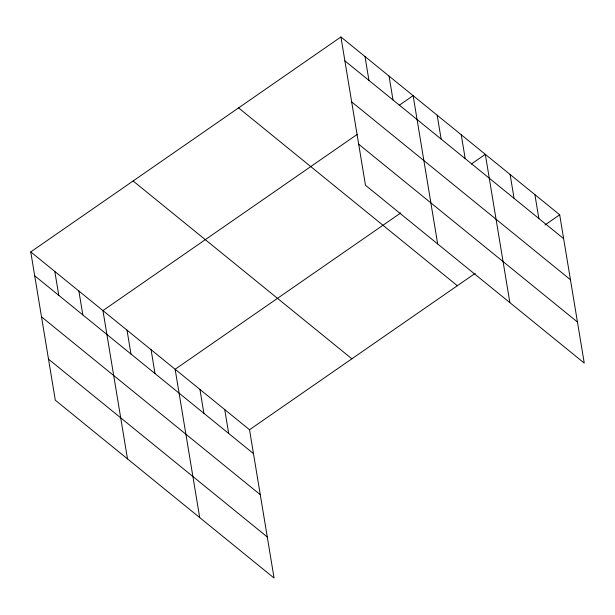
<?xml version="1.0" encoding="UTF-8"?>
<svg xmlns="http://www.w3.org/2000/svg" width="615" height="615" viewBox="0 0 615 615"><rect width="100%" height="100%" fill="white"/><g stroke="black" fill="none" stroke-linecap="round" stroke-linejoin="round"><path stroke-width="0.92" d="M30.75 251.912L249.521 429.731L274.075 578.031L55.304 400.204L30.75 251.912L340.925 36.969L559.696 214.796L584.25 363.088L365.479 185.269L340.925 36.969M357.292 134.339L102.943 310.59L127.497 458.89M399.166 105.319L413.119 95.648L437.672 243.947M400.796 212.905L175.137 369.269L199.691 517.569M471.359 164.005L485.32 154.334L509.866 302.634M249.521 429.731L475.18 273.368M544.967 225.005L559.696 214.796M344.877 60.847L563.655 238.666M351.68 101.906L570.451 279.725M358.683 144.21L577.454 322.029M238.566 107.902L457.345 285.721M133.109 180.979L351.88 358.799M34.701 275.781L253.472 453.609M41.497 316.84L260.276 494.668M48.5 359.145L267.279 536.972M534.904 194.64L538.855 218.517M510.112 174.483L514.063 198.361M461.25 134.77L465.201 158.647M437.188 115.213L441.14 139.09M389.057 76.091L393.008 99.968M364.995 56.526L368.946 80.404M224.729 409.582L228.68 433.452M199.936 389.426L203.888 413.303M151.075 349.712L155.026 373.589M127.013 330.147L130.964 354.025M78.881 291.026L82.833 314.903M54.812 271.469L58.771 295.346"/></g></svg>
